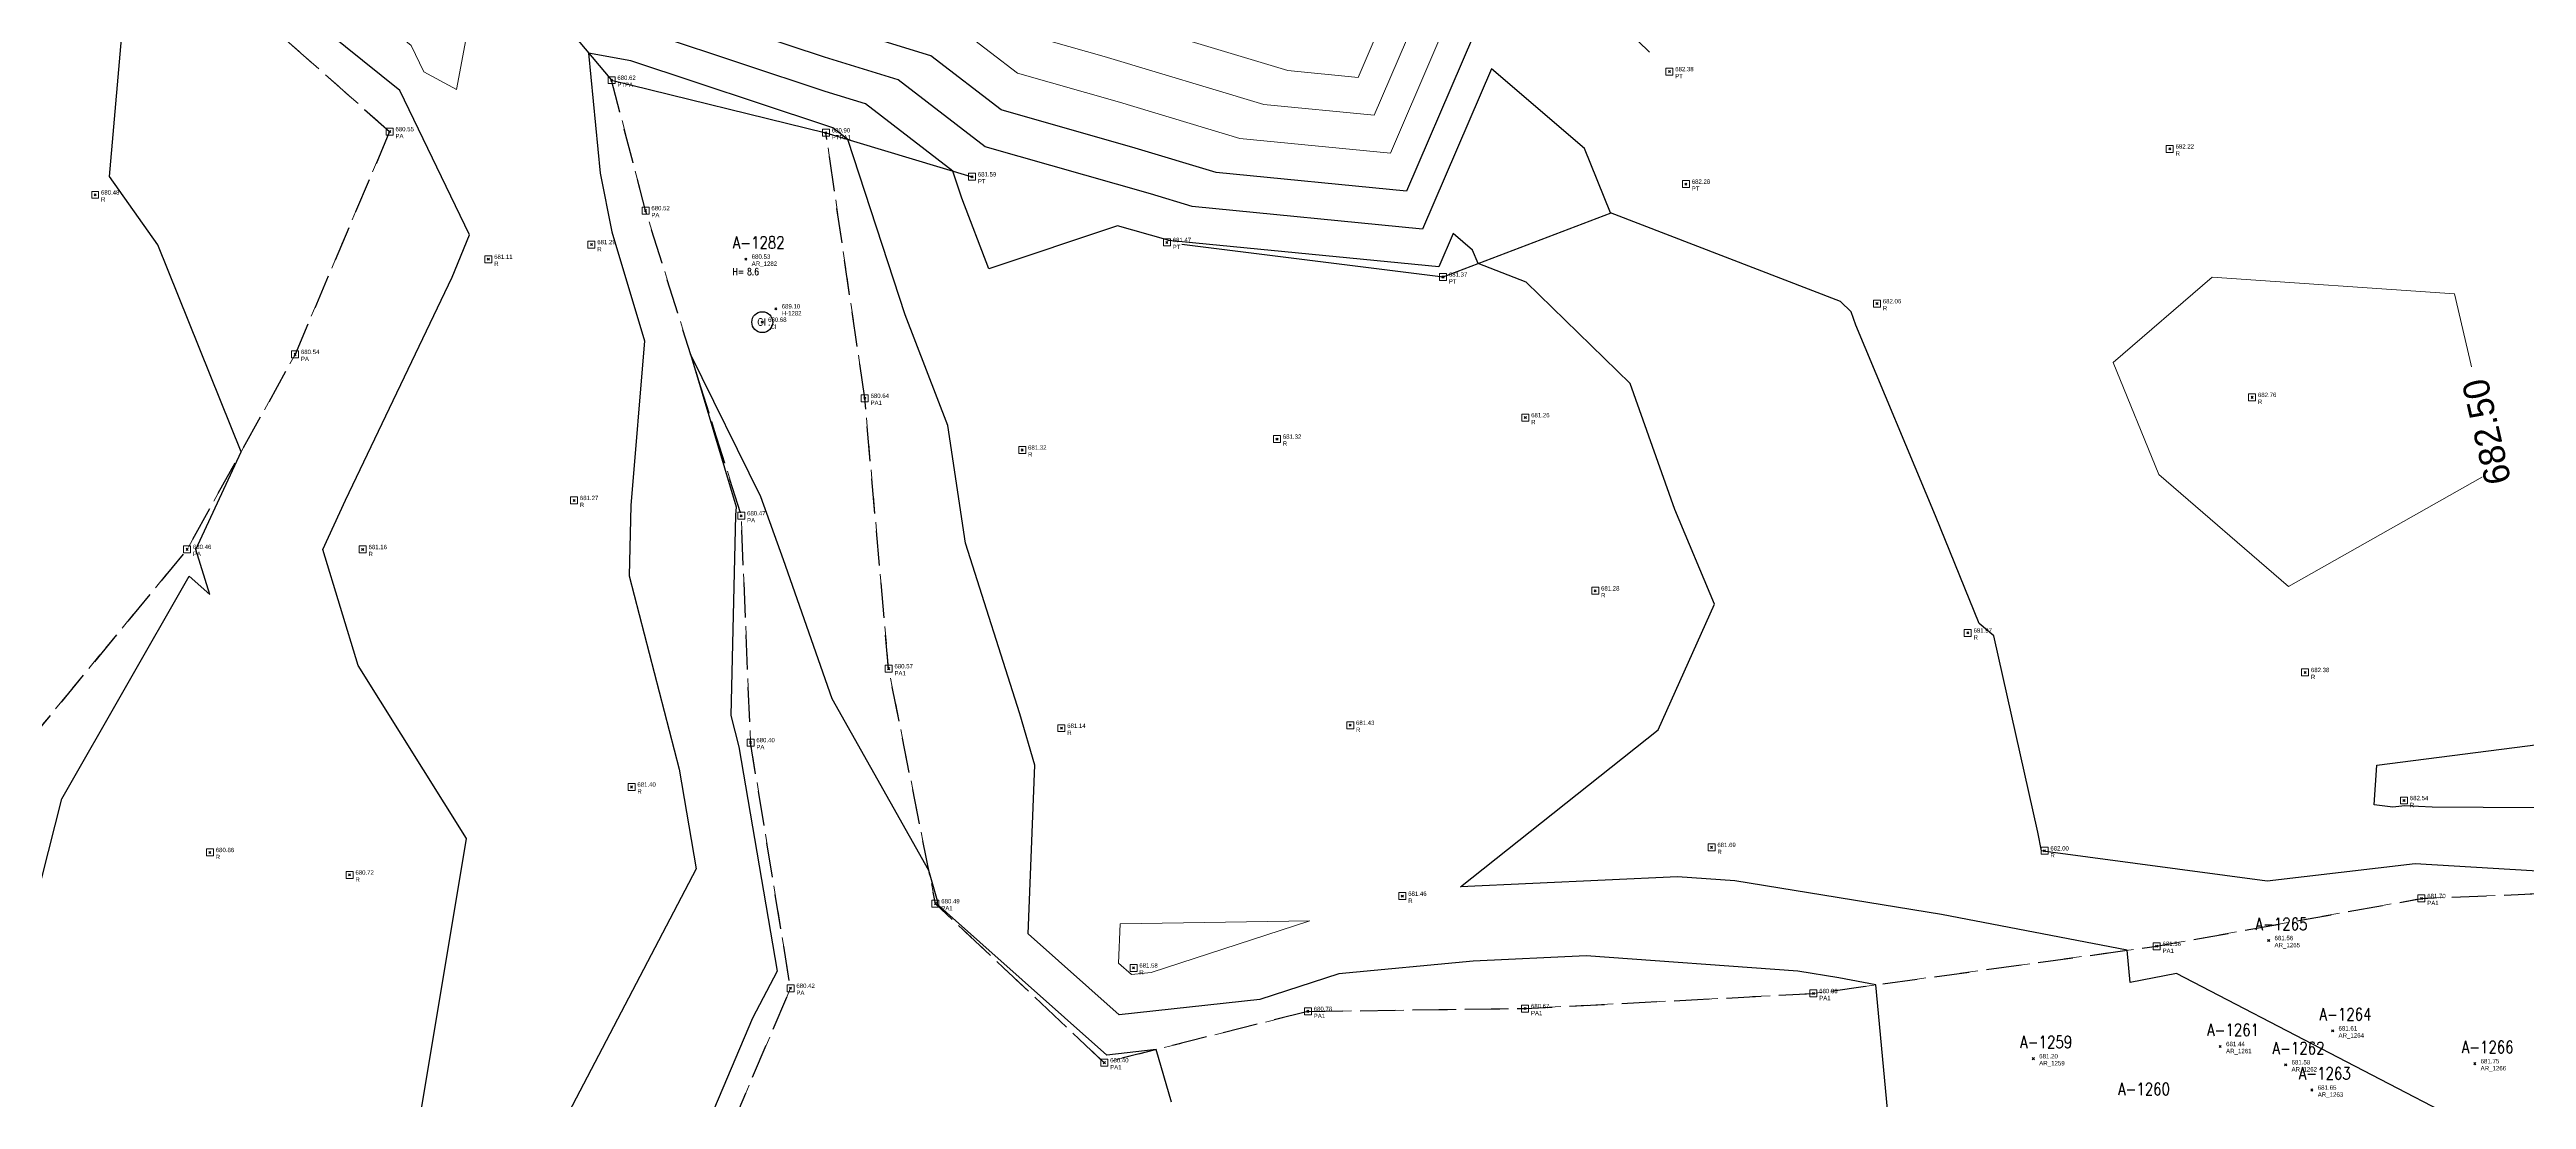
# Model space of a CAD drawing. Extents: x 350769 to 354978, y 6304672 to 6307963.
# Drawn here: x 352610.7 to 352681.7, y 6305811.5 to 6305841.6 of the extents above; entities that cross this region are included whole.
import ezdxf

# ---------------------------------------------------------------- set-up
doc = ezdxf.new("R2010")
doc.units = 0
doc.header["$PDMODE"] = 35
doc.header["$PDSIZE"] = 0.03
for name, pattern in [('CONTINUOS', [0]), ('DASHED', [19.05, 12.7, -6.35]), ('HIDDENX2', [0.75, 0.5, -0.25])]:
    doc.linetypes.add(name, pattern=pattern)
doc.layers.get('Defpoints').update_dxf_attribs({"linetype": 'CONTINUOUS'})
for name, color, linetype in [('02_Geo ext_Acotamiento', 7, 'CONTINUOUS'), ('02_Geo ext_Geometria', 2, 'CONTINUOUS'), ('1-ACOPIO', 252, 'HIDDENX2'), ('1-ARBOL H1', 7, 'CONTINUOUS'), ('1-ARBOL H2', 1, 'CONTINUOUS'), ('1-ARBOL H3', 241, 'CONTINUOUS'), ('1-ARBOL NOMBRE', 3, 'CONTINUOUS'), ('1-ARBOL PTO', 7, 'CONTINUOUS'), ('3-TALUD', 252, 'DASHED'), ('C-TINN', 5, 'CONTINUOUS'), ('C-TOPO-MAJR', 9, 'CONTINUOUS'), ('C-TOPO-MINR', 8, 'CONTINUOUS'), ('V-NODE-TEXT DIC 2012', 31, 'CONTINUOUS'), ('Z-CI', 253, 'CONTINUOUS')]:
    doc.layers.add(name, color=color, linetype=linetype)
doc.layers.add('0_ASD_TOPOGRAFIA_ELEMENTOS', color=9, linetype='CONTINUOS', lineweight=5, true_color=0xbdbdbd)
doc.styles.add('ROMANS', font='romans.shx', dxfattribs={"width": 0.65})
doc.dimstyles.new('Principal', dxfattribs={"dimscale": 0, "dimtxt": 2, "dimasz": 2, "dimexe": 1, "dimexo": 1, "dimtad": 1, "dimrnd": 0.05, "dimzin": 1, "dimtxsty": 'ROMANS', "dimcen": 2.5, "dimclrt": 2, "dimaunit": 2, "dimadec": 0, "dimazin": 0, "dimtfac": 1, "dimtmove": 0, "dimatfit": 3, "dimfxl": 1, "dimfxlon": 1, "dimarcsym": 0})

# ---------------------------------------------------------------- blocks, each defined once
blk = doc.blocks.new('CI')
at = {"layer": 'Z-CI'}
blk.add_circle((0, 0), 1.2, dxfattribs=at)
at = {"layer": 'Z-CI', "style": 'ROMANS'}
blk.add_text('CI', height=0.8, rotation=360, dxfattribs=at).set_placement((-0.58, -0.4))
blk = doc.blocks.new('*D990')
at = {"layer": '02_Geo ext_Geometria', "color": 0, "lineweight": -2, "transparency": 16777216}
blk.add_line((352576.022, 6306008.91), (352574.44, 6306014.447), dxfattribs=at)
at = {"layer": '02_Geo ext_Geometria', "color": 0, "transparency": 16777216}
blk.add_solid([(352574.6, 6306014.493), (352574.28, 6306014.401), (352574.165, 6306015.409)], dxfattribs=at)
at = {"layer": 'Defpoints', "color": 0, "transparency": 16777216}
for p in [(352574.165, 6306015.409), (352689.665, 6305611.165)]:
    blk.add_point(p, dxfattribs=at)
at = {"layer": '02_Geo ext_Geometria', "color": 2, "transparency": 16777216, "insert": (352576.282, 6306011.306), "char_height": 1, "attachment_point": 5, "rotation": 285.94554, "style": 'ROMANS'}
blk.add_mtext('R420,40', dxfattribs=at)
blk = doc.blocks.new('*D1163')
at = {"layer": '02_Geo ext_Acotamiento', "color": 0, "lineweight": -2, "transparency": 16777216}
blk.add_line((352570.503, 6306007.292), (352568.844, 6306012.806), dxfattribs=at)
at = {"layer": '02_Geo ext_Acotamiento', "color": 0, "transparency": 16777216}
blk.add_solid([(352569.004, 6306012.854), (352568.685, 6306012.758), (352568.556, 6306013.764)], dxfattribs=at)
at = {"layer": 'Defpoints', "color": 0, "transparency": 16777216}
for p in [(352568.556, 6306013.764), (352689.665, 6305611.165)]:
    blk.add_point(p, dxfattribs=at)
at = {"layer": '02_Geo ext_Acotamiento', "color": 2, "transparency": 16777216, "insert": (352570.729, 6306009.69), "char_height": 1, "attachment_point": 5, "rotation": 286.7422, "style": 'ROMANS'}
blk.add_mtext('R420,40', dxfattribs=at)
blk = doc.blocks.new('*D1284')
at = {"layer": '02_Geo ext_Acotamiento', "color": 0, "lineweight": -2, "transparency": 16777216}
blk.add_line((352572.304, 6306010.521), (352570.703, 6306016.052), dxfattribs=at)
at = {"layer": '02_Geo ext_Acotamiento', "color": 0, "transparency": 16777216}
blk.add_solid([(352570.863, 6306016.098), (352570.543, 6306016.005), (352570.425, 6306017.012)], dxfattribs=at)
at = {"layer": 'Defpoints', "color": 0, "transparency": 16777216}
for p in [(352570.425, 6306017.012), (352668.732, 6305677.436)]:
    blk.add_point(p, dxfattribs=at)
at = {"layer": '02_Geo ext_Acotamiento', "color": 2, "transparency": 16777216, "insert": (352572.556, 6306012.917), "char_height": 1, "attachment_point": 5, "rotation": 286.1456, "style": 'ROMANS'}
blk.add_mtext('R353,50', dxfattribs=at)
blk = doc.blocks.new('*D1285')
at = {"layer": '02_Geo ext_Acotamiento', "color": 0, "lineweight": -2, "transparency": 16777216}
blk.add_line((352571.708, 6306017.61), (352570.121, 6306023.145), dxfattribs=at)
at = {"layer": '02_Geo ext_Acotamiento', "color": 0, "transparency": 16777216}
blk.add_solid([(352570.282, 6306023.191), (352569.961, 6306023.099), (352569.846, 6306024.106)], dxfattribs=at)
at = {"layer": 'Defpoints', "color": 0, "transparency": 16777216}
for p in [(352569.846, 6306024.106), (352673.986, 6305660.762)]:
    blk.add_point(p, dxfattribs=at)
at = {"layer": '02_Geo ext_Acotamiento', "color": 2, "transparency": 16777216, "insert": (352571.966, 6306020.005), "char_height": 1, "attachment_point": 5, "rotation": 285.99318, "style": 'ROMANS'}
blk.add_mtext('R377,95', dxfattribs=at)
blk = doc.blocks.new('TOPOGRAFIA')
at = {"layer": '1-ACOPIO', "color": 9, "lineweight": 0, "true_color": 0xbdbdbd, "flags": 128}
for points in [[(390646.8, 6302814.043), (390653.024, 6302814.125), (390661.283, 6302814.556), (390671.119, 6302815.911), (390678.704, 6302817.28), (390688.118, 6302817.667), (390697.609, 6302818.661), (390705.919, 6302820.96), (390713.359, 6302822.501), (390721.44, 6302820.57), (390728.662, 6302824.421), (390729.929, 6302829.771), (390728.651, 6302837.187), (390726.657, 6302845.27), (390726.075, 6302852.546), (390724.525, 6302859.662), (390722.539, 6302867.959), (390722.836, 6302875.609), (390723.234, 6302884.428), (390720.56, 6302888.512), (390715.82, 6302889.033), (390708.794, 6302885.607), (390700.639, 6302881.948), (390694.248, 6302875.532), (390686.179, 6302872.353), (390679.88, 6302868.652)], [(390614.978, 6302859.537), (390612.249, 6302856.264), (390610.936, 6302850.853), (390616.324, 6302842.945), (390620.49, 6302839.263)], [(390586.995, 6302782.835), (390589.793, 6302780.703), (390598.136, 6302784.676), (390605.132, 6302787.554), (390612.07, 6302790.73), (390617.843, 6302792.792), (390627.074, 6302800.215), (390628.934, 6302807.565), (390631.977, 6302814.706), (390630.83, 6302821.749), (390630.565, 6302828.251), (390627.822, 6302836.998), (390626.847, 6302840.736)], [(390620.49, 6302839.263), (390617.781, 6302832.876), (390614.687, 6302827.287), (390609.322, 6302820.781), (390602.474, 6302816.482), (390596.75, 6302812.29), (390591.004, 6302810.483), (390588.47, 6302805.574), (390588.677, 6302797.756), (390587.208, 6302789.238), (390586.995, 6302782.835)], [(390634.102, 6302831.619), (390632.99, 6302839.228)], [(390646.8, 6302814.043), (390640.966, 6302812.572), (390636.128, 6302817.13), (390634.787, 6302823.866), (390634.102, 6302831.619)]]:
    blk.add_lwpolyline(points, dxfattribs=at)
at = {"layer": '1-ARBOL H1', "color": 9, "lineweight": 0, "true_color": 0xbdbdbd}
blk.add_point((390630.695, 6302835.608), dxfattribs=at)
at = {"layer": '1-ARBOL PTO', "color": 9, "lineweight": 0, "true_color": 0xbdbdbd}
for p in [(390630.695, 6302835.608), (390674.327, 6302816.075), (390676.161, 6302813.486), (390667.585, 6302812.688), (390672.94, 6302813.038), (390674.815, 6302812.514), (390680.232, 6302812.545), (390675.566, 6302811.789)]:
    blk.add_point(p, dxfattribs=at)
at = {"layer": '3-TALUD', "color": 9, "lineweight": 0, "true_color": 0xbdbdbd, "flags": 128}
blk.add_lwpolyline([(390625.534, 6302842.289), (390626.847, 6302840.736), (390632.99, 6302839.228), (390637.176, 6302837.967), (390642.76, 6302836.085), (390650.671, 6302835.095), (390657.631, 6302837.756), (390657.157, 6302840.983), (390652.984, 6302845.056), (390649.372, 6302851.684), (390651.4, 6302858.413), (390654.685, 6302860.741), (390657.538, 6302860.949), (390665.889, 6302863.521), (390669.662, 6302867.471)], dxfattribs=at)
at = {"layer": 'C-TINN', "color": 9, "linetype": 'Continuous', "lineweight": 0, "true_color": 0xbdbdbd}
for points, elevation in [([(390626.747, 6302840.636), (390626.747, 6302840.836), (390626.947, 6302840.836), (390626.947, 6302840.636), (390626.747, 6302840.636)], 680.623), ([(390657.057, 6302840.883), (390657.057, 6302841.083), (390657.257, 6302841.083), (390657.257, 6302840.883), (390657.057, 6302840.883)], 682.379), ([(390620.39, 6302839.163), (390620.39, 6302839.363), (390620.59, 6302839.363), (390620.59, 6302839.163), (390620.39, 6302839.163)], 680.547), ([(390632.89, 6302839.128), (390632.89, 6302839.328), (390633.09, 6302839.328), (390633.09, 6302839.128), (390632.89, 6302839.128)], 680.895), ([(390671.393, 6302838.666), (390671.393, 6302838.866), (390671.593, 6302838.866), (390671.593, 6302838.666), (390671.393, 6302838.666)], 682.223), ([(390637.076, 6302837.867), (390637.076, 6302838.067), (390637.276, 6302838.067), (390637.276, 6302837.867), (390637.076, 6302837.867)], 681.591), ([(390611.953, 6302837.349), (390611.953, 6302837.549), (390612.153, 6302837.549), (390612.153, 6302837.349), (390611.953, 6302837.349)], 680.484), ([(390657.531, 6302837.656), (390657.531, 6302837.856), (390657.731, 6302837.856), (390657.731, 6302837.656), (390657.531, 6302837.656)], 682.284), ([(390627.722, 6302836.898), (390627.722, 6302837.098), (390627.922, 6302837.098), (390627.922, 6302836.898), (390627.722, 6302836.898)], 680.524), ([(390626.172, 6302835.925), (390626.172, 6302836.125), (390626.372, 6302836.125), (390626.372, 6302835.925), (390626.172, 6302835.925)], 681.29), ([(390642.66, 6302835.985), (390642.66, 6302836.185), (390642.86, 6302836.185), (390642.86, 6302835.985), (390642.66, 6302835.985)], 681.469), ([(390623.218, 6302835.503), (390623.218, 6302835.703), (390623.418, 6302835.703), (390623.418, 6302835.503), (390623.218, 6302835.503)], 681.107), ([(390650.571, 6302834.995), (390650.571, 6302835.195), (390650.771, 6302835.195), (390650.771, 6302834.995), (390650.571, 6302834.995)], 681.368), ([(390663.004, 6302834.231), (390663.004, 6302834.431), (390663.204, 6302834.431), (390663.204, 6302834.231), (390663.004, 6302834.231)], 682.058), ([(390617.681, 6302832.776), (390617.681, 6302832.976), (390617.881, 6302832.976), (390617.881, 6302832.776), (390617.681, 6302832.776)], 680.535), ([(390634.002, 6302831.519), (390634.002, 6302831.719), (390634.202, 6302831.719), (390634.202, 6302831.519), (390634.002, 6302831.519)], 680.642), ([(390673.753, 6302831.545), (390673.753, 6302831.745), (390673.953, 6302831.745), (390673.953, 6302831.545), (390673.753, 6302831.545)], 682.76), ([(390652.929, 6302830.964), (390652.929, 6302831.164), (390653.129, 6302831.164), (390653.129, 6302830.964), (390652.929, 6302830.964)], 681.263), ([(390638.515, 6302830.036), (390638.515, 6302830.236), (390638.715, 6302830.236), (390638.715, 6302830.036), (390638.515, 6302830.036)], 681.321), ([(390645.815, 6302830.348), (390645.815, 6302830.548), (390646.015, 6302830.548), (390646.015, 6302830.348), (390645.815, 6302830.348)], 681.321), ([(390625.674, 6302828.59), (390625.674, 6302828.79), (390625.874, 6302828.79), (390625.874, 6302828.59), (390625.674, 6302828.59)], 681.27), ([(390630.465, 6302828.151), (390630.465, 6302828.351), (390630.665, 6302828.351), (390630.665, 6302828.151), (390630.465, 6302828.151)], 680.473), ([(390614.587, 6302827.187), (390614.587, 6302827.387), (390614.787, 6302827.387), (390614.787, 6302827.187), (390614.587, 6302827.187)], 680.465), ([(390619.618, 6302827.184), (390619.618, 6302827.384), (390619.818, 6302827.384), (390619.818, 6302827.184), (390619.618, 6302827.184)], 681.157), ([(390654.932, 6302825.999), (390654.932, 6302826.199), (390655.132, 6302826.199), (390655.132, 6302825.999), (390654.932, 6302825.999)], 681.28), ([(390665.605, 6302824.791), (390665.605, 6302824.991), (390665.805, 6302824.991), (390665.805, 6302824.791), (390665.605, 6302824.791)], 681.968), ([(390634.687, 6302823.766), (390634.687, 6302823.966), (390634.887, 6302823.966), (390634.887, 6302823.766), (390634.687, 6302823.766)], 680.567), ([(390675.272, 6302823.659), (390675.272, 6302823.859), (390675.472, 6302823.859), (390675.472, 6302823.659), (390675.272, 6302823.659)], 682.382), ([(390630.73, 6302821.649), (390630.73, 6302821.849), (390630.93, 6302821.849), (390630.93, 6302821.649), (390630.73, 6302821.649)], 680.403), ([(390639.637, 6302822.061), (390639.637, 6302822.261), (390639.837, 6302822.261), (390639.837, 6302822.061), (390639.637, 6302822.061)], 681.137), ([(390647.911, 6302822.144), (390647.911, 6302822.344), (390648.111, 6302822.344), (390648.111, 6302822.144), (390647.911, 6302822.144)], 681.429), ([(390627.321, 6302820.375), (390627.321, 6302820.575), (390627.521, 6302820.575), (390627.521, 6302820.375), (390627.321, 6302820.375)], 681.4), ([(390678.105, 6302819.988), (390678.105, 6302820.188), (390678.305, 6302820.188), (390678.305, 6302819.988), (390678.105, 6302819.988)], 682.545), ([(390658.265, 6302818.644), (390658.265, 6302818.844), (390658.465, 6302818.844), (390658.465, 6302818.644), (390658.265, 6302818.644)], 681.686), ([(390615.241, 6302818.499), (390615.241, 6302818.699), (390615.441, 6302818.699), (390615.441, 6302818.499), (390615.241, 6302818.499)], 680.86), ([(390667.807, 6302818.546), (390667.807, 6302818.746), (390668.007, 6302818.746), (390668.007, 6302818.546), (390667.807, 6302818.546)], 682.003), ([(390619.243, 6302817.854), (390619.243, 6302818.054), (390619.443, 6302818.054), (390619.443, 6302817.854), (390619.243, 6302817.854)], 680.717), ([(390649.406, 6302817.246), (390649.406, 6302817.446), (390649.606, 6302817.446), (390649.606, 6302817.246), (390649.406, 6302817.246)], 681.457), ([(390636.028, 6302817.03), (390636.028, 6302817.23), (390636.228, 6302817.23), (390636.228, 6302817.03), (390636.028, 6302817.03)], 680.489), ([(390678.604, 6302817.18), (390678.604, 6302817.38), (390678.804, 6302817.38), (390678.804, 6302817.18), (390678.604, 6302817.18)], 681.7), ([(390671.019, 6302815.811), (390671.019, 6302816.011), (390671.219, 6302816.011), (390671.219, 6302815.811), (390671.019, 6302815.811)], 681.559), ([(390641.703, 6302815.189), (390641.703, 6302815.389), (390641.903, 6302815.389), (390641.903, 6302815.189), (390641.703, 6302815.189)], 681.582), ([(390631.877, 6302814.606), (390631.877, 6302814.806), (390632.077, 6302814.806), (390632.077, 6302814.606), (390631.877, 6302814.606)], 680.417), ([(390661.183, 6302814.456), (390661.183, 6302814.656), (390661.383, 6302814.656), (390661.383, 6302814.456), (390661.183, 6302814.456)], 680.876), ([(390646.7, 6302813.943), (390646.7, 6302814.143), (390646.9, 6302814.143), (390646.9, 6302813.943), (390646.7, 6302813.943)], 680.778), ([(390652.924, 6302814.025), (390652.924, 6302814.225), (390653.124, 6302814.225), (390653.124, 6302814.025), (390652.924, 6302814.025)], 680.666), ([(390640.866, 6302812.472), (390640.866, 6302812.672), (390641.066, 6302812.672), (390641.066, 6302812.472), (390640.866, 6302812.472)], 680.405)]:
    blk.add_lwpolyline(points, dxfattribs=dict(at, elevation=elevation))
for p in [(390657.157, 6302840.983, 682.379), (390626.847, 6302840.736, 680.623), (390620.49, 6302839.263, 680.547), (390632.99, 6302839.228, 680.895), (390671.493, 6302838.766, 682.223), (390612.053, 6302837.449, 680.484), (390637.176, 6302837.967, 681.591), (390657.631, 6302837.756, 682.284), (390627.822, 6302836.998, 680.524), (390626.272, 6302836.025, 681.29), (390642.76, 6302836.085, 681.469), (390623.318, 6302835.603, 681.107), (390650.671, 6302835.095, 681.368), (390663.104, 6302834.331, 682.058), (390617.781, 6302832.876, 680.535), (390634.102, 6302831.619, 680.642), (390673.853, 6302831.645, 682.76), (390653.029, 6302831.064, 681.263), (390645.915, 6302830.448, 681.321), (390638.615, 6302830.136, 681.321), (390625.774, 6302828.69, 681.27), (390630.565, 6302828.251, 680.473), (390614.687, 6302827.287, 680.465), (390619.718, 6302827.284, 681.157), (390655.032, 6302826.099, 681.28), (390665.705, 6302824.891, 681.968), (390634.787, 6302823.866, 680.567), (390675.372, 6302823.759, 682.382), (390630.83, 6302821.749, 680.403), (390639.737, 6302822.161, 681.137), (390648.011, 6302822.244, 681.429), (390627.421, 6302820.475, 681.4), (390678.205, 6302820.088, 682.545), (390615.341, 6302818.599, 680.86), (390658.365, 6302818.744, 681.686), (390667.907, 6302818.646, 682.003), (390619.343, 6302817.954, 680.717), (390636.128, 6302817.13, 680.489), (390649.506, 6302817.346, 681.457), (390678.704, 6302817.28, 681.7), (390641.803, 6302815.289, 681.582), (390671.119, 6302815.911, 681.559), (390631.977, 6302814.706, 680.417), (390646.8, 6302814.043, 680.778), (390653.024, 6302814.125, 680.666), (390661.283, 6302814.556, 680.876), (390640.966, 6302812.572, 680.405)]:
    blk.add_point(p, dxfattribs=at)
at = {"layer": 'C-TOPO-MAJR', "color": 9, "linetype": 'Continuous', "lineweight": -3, "true_color": 0xbdbdbd, "elevation": 682.5}
for points in [[(390687.783, 6302819.841), (390679.009, 6302819.892), (390678.232, 6302819.938), (390677.882, 6302819.897), (390677.35, 6302819.968), (390677.423, 6302821.101), (390682.414, 6302821.742)], [(390652.81, 6302844.983), (390649.626, 6302837.556), (390644.17, 6302838.094), (390641.848, 6302838.79), (390638.015, 6302839.883), (390635.998, 6302841.436), (390632.925, 6302842.375)]]:
    blk.add_lwpolyline(points, dxfattribs=at)
at = {"layer": 'C-TOPO-MAJR', "color": 9, "linetype": 'Continuous', "lineweight": 0, "true_color": 0xbdbdbd, "elevation": 682.5}
blk.add_lwpolyline([(390672.71, 6302835.093), (390669.872, 6302832.64), (390671.178, 6302829.428), (390674.898, 6302826.221), (390680.824, 6302829.579), (390679.656, 6302834.614), (390672.71, 6302835.093)], dxfattribs=at)
at = {"layer": 'C-TOPO-MINR', "color": 9, "linetype": 'Continuous', "lineweight": -3, "true_color": 0xbdbdbd}
for points, elevation in [([(390687.939, 6302817.711), (390678.527, 6302818.277), (390674.288, 6302817.779), (390667.929, 6302818.628), (390667.889, 6302818.635), (390667.817, 6302818.647), (390667.718, 6302819.181), (390666.452, 6302824.804), (390666.034, 6302825.164), (390664.78, 6302828.247), (390662.502, 6302833.717), (390662.369, 6302834.093), (390662.059, 6302834.395), (390655.473, 6302836.931), (390654.726, 6302838.776), (390652.057, 6302841.062), (390650.087, 6302836.469), (390643.486, 6302837.119), (390642.29, 6302837.478), (390637.554, 6302838.829), (390635.061, 6302840.748), (390632.945, 6302841.395), (390628.871, 6302842.746)], 682), ([(390680.951, 6302810.314), (390671.691, 6302815.133), (390670.357, 6302814.87), (390670.269, 6302815.794), (390664.951, 6302816.821), (390659.035, 6302817.782), (390657.391, 6302817.902), (390651.169, 6302817.609), (390656.838, 6302822.114), (390658.445, 6302825.713), (390657.315, 6302828.427), (390656.032, 6302832.038), (390653.049, 6302834.949), (390651.674, 6302835.478), (390651.518, 6302835.864), (390650.96, 6302836.341), (390650.549, 6302835.382), (390642.802, 6302836.145), (390642.733, 6302836.166), (390641.341, 6302836.563), (390637.661, 6302835.328), (390636.881, 6302837.358), (390636.629, 6302838.132), (390634.124, 6302840.06), (390632.965, 6302840.414), (390628.136, 6302842.016)], 681.5), ([(390663.405, 6302811.239), (390663.069, 6302814.802), (390662.012, 6302815.006), (390660.836, 6302815.197), (390654.773, 6302815.637), (390651.539, 6302815.485), (390647.685, 6302815.123), (390645.42, 6302814.387), (390641.389, 6302813.946), (390638.781, 6302816.269), (390638.974, 6302821.097), (390638.547, 6302822.571), (390636.985, 6302827.467), (390636.481, 6302830.837), (390635.262, 6302834.014), (390633.622, 6302839.038), (390633.187, 6302839.372), (390632.986, 6302839.434), (390627.401, 6302841.286), (390626.19, 6302841.514), (390626.522, 6302838.073), (390626.859, 6302836.393), (390627.796, 6302833.266), (390627.397, 6302828.541), (390627.349, 6302826.528), (390628.789, 6302820.986), (390629.275, 6302818.127), (390624.322, 6302808.669)], 681), ([(390621.336, 6302810.851), (390622.69, 6302818.999), (390619.584, 6302823.955), (390618.577, 6302827.285), (390619.229, 6302828.695), (390622.282, 6302835.093), (390622.778, 6302836.302), (390620.782, 6302840.437), (390618.16, 6302842.55)], 681), ([(390642.889, 6302811.44), (390642.452, 6302812.947), (390641.034, 6302812.791), (390636.185, 6302817.111), (390636.189, 6302817.215), (390635.939, 6302818.08), (390633.17, 6302823.001), (390631.778, 6302826.991), (390631.13, 6302828.789), (390629.113, 6302832.882), (390630.423, 6302828.508), (390630.403, 6302828.266), (390630.264, 6302822.526), (390630.498, 6302821.625), (390631.592, 6302815.193), (390630.887, 6302813.847), (390628.206, 6302807.517)], 680.5), ([(390609.172, 6302812.55), (390611.101, 6302820.136), (390614.745, 6302826.517), (390615.334, 6302825.991), (390614.941, 6302827.287), (390616.234, 6302830.081), (390613.85, 6302836.014), (390612.462, 6302837.976), (390613.288, 6302847.401)], 680.5)]:
    blk.add_lwpolyline(points, dxfattribs=dict(at, elevation=elevation))
at = {"layer": 'C-TOPO-MINR', "color": 9, "linetype": 'Continuous', "lineweight": 0, "true_color": 0xbdbdbd}
for points, elevation in [([(390636.936, 6302842.124), (390638.477, 6302840.938), (390641.405, 6302840.102), (390644.854, 6302839.068), (390649.164, 6302838.643), (390651.68, 6302844.51)], 683), ([(390638.938, 6302841.992), (390640.963, 6302841.414), (390645.538, 6302840.042), (390648.702, 6302839.73), (390650.549, 6302844.038)], 683.5), ([(390640.521, 6302842.726), (390646.222, 6302841.016), (390648.241, 6302840.817), (390649.419, 6302843.565)], 684), ([(390621.105, 6302841.732), (390621.469, 6302840.978), (390622.402, 6302840.469), (390622.702, 6302842.043), (390621.686, 6302845.15), (390618.389, 6302845.517), (390620.791, 6302841.985), (390621.105, 6302841.732)], 681.5), ([(390641.745, 6302815.1), (390642.313, 6302815.162), (390646.856, 6302816.638), (390641.422, 6302816.555), (390641.377, 6302815.427), (390641.745, 6302815.1)], 681.5)]:
    blk.add_lwpolyline(points, dxfattribs=dict(at, elevation=elevation))
at = {"layer": 'V-NODE-TEXT DIC 2012', "color": 9, "lineweight": 0, "true_color": 0xbdbdbd}
for p in [(390657.157, 6302840.983), (390626.847, 6302840.736), (390620.49, 6302839.263), (390632.99, 6302839.228), (390671.493, 6302838.766), (390612.053, 6302837.449), (390637.176, 6302837.967), (390657.631, 6302837.756), (390627.822, 6302836.998), (390626.272, 6302836.025), (390642.76, 6302836.085), (390623.318, 6302835.603), (390630.695, 6302835.608), (390650.671, 6302835.095), (390631.167, 6302833.8), (390631.558, 6302834.184), (390663.104, 6302834.331), (390617.781, 6302832.876), (390634.102, 6302831.619), (390673.853, 6302831.645), (390653.029, 6302831.064), (390645.915, 6302830.448), (390638.615, 6302830.136), (390625.774, 6302828.69), (390630.565, 6302828.251), (390614.687, 6302827.287), (390619.718, 6302827.284), (390655.032, 6302826.099), (390665.705, 6302824.891), (390634.787, 6302823.866), (390675.372, 6302823.759), (390630.83, 6302821.749), (390639.737, 6302822.161), (390648.011, 6302822.244), (390627.421, 6302820.475), (390678.205, 6302820.088), (390615.341, 6302818.599), (390658.365, 6302818.744), (390667.907, 6302818.646), (390619.343, 6302817.954), (390636.128, 6302817.13), (390649.506, 6302817.346), (390678.704, 6302817.28), (390674.327, 6302816.075), (390641.803, 6302815.289), (390671.119, 6302815.911), (390631.977, 6302814.706), (390646.8, 6302814.043), (390653.024, 6302814.125), (390661.283, 6302814.556), (390676.161, 6302813.486), (390640.966, 6302812.572), (390667.585, 6302812.688), (390672.94, 6302813.038), (390674.815, 6302812.514), (390680.232, 6302812.545), (390675.566, 6302811.789)]:
    blk.add_point(p, dxfattribs=at)
at = {"layer": 'Z-CI', "color": 9, "lineweight": 0, "true_color": 0xbdbdbd, "xscale": 0.25, "yscale": 0.25, "zscale": 0.25}
blk.add_blockref('CI', (390631.167, 6302833.8), dxfattribs=at)
at = {"layer": '1-ARBOL H2', "color": 9, "lineweight": 0, "true_color": 0xbdbdbd, "style": 'ROMANS', "width": 0.8}
blk.add_text('H=', height=0.2, dxfattribs=at).set_placement((390630.318, 6302835.146))
at = {"layer": '1-ARBOL H3', "color": 9, "lineweight": 0, "true_color": 0xbdbdbd, "style": 'ROMANS', "width": 0.8}
blk.add_text('8.6', height=0.2, dxfattribs=at).set_placement((390630.731, 6302835.146))
at = {"layer": '1-ARBOL NOMBRE', "color": 9, "lineweight": 0, "true_color": 0xbdbdbd, "style": 'ROMANS', "width": 0.8}
for s, p in [('A-1282', (390630.318, 6302835.908)), ('A-1265', (390673.95, 6302816.375)), ('A-1264', (390675.784, 6302813.786)), ('A-1259', (390667.208, 6302812.988)), ('A-1261', (390672.563, 6302813.338)), ('A-1262', (390674.438, 6302812.814)), ('A-1266', (390679.855, 6302812.845)), ('A-1263', (390675.189, 6302812.089)), ('A-1260', (390670.011, 6302811.641))]:
    blk.add_text(s, height=0.35, dxfattribs=at).set_placement(p)
at = {"layer": 'V-NODE-TEXT DIC 2012', "color": 9, "lineweight": 0, "true_color": 0xbdbdbd}
for s, height, p in [('680.62', 0.125, (390627.014, 6302840.744)), ('682.38', 0.125, (390657.324, 6302840.991)), ('PT', 0.125, (390657.324, 6302840.791)), ('PTPA', 0.125, (390627.014, 6302840.544)), ('680.55', 0.125, (390620.657, 6302839.271)), ('PA', 0.125, (390620.657, 6302839.071)), ('680.90', 0.125, (390633.157, 6302839.236)), ('PTPA1', 0.125, (390633.157, 6302839.036)), ('682.22', 0.125, (390671.66, 6302838.774)), ('R', 0.125, (390671.66, 6302838.574)), ('681.59', 0.125, (390637.343, 6302837.975)), ('680.48', 0.125, (390612.22, 6302837.457)), ('R', 0.125, (390612.22, 6302837.257)), ('PT', 0.125, (390637.343, 6302837.775)), ('682.28', 0.125, (390657.798, 6302837.764)), ('PT', 0.125, (390657.798, 6302837.564)), ('680.52', 0.125, (390627.989, 6302837.006)), ('PA', 0.125, (390627.989, 6302836.806)), ('681.29', 0.125, (390626.439, 6302836.033)), ('R', 0.125, (390626.439, 6302835.833)), ('681.47', 0.125, (390642.927, 6302836.093)), ('PT', 0.125, (390642.927, 6302835.893)), ('681.11', 0.125, (390623.485, 6302835.611)), ('R', 0.125, (390623.485, 6302835.411)), ('AR_1282', 0.127, (390630.862, 6302835.413)), ('680.53', 0.127, (390630.862, 6302835.615)), ('681.37', 0.125, (390650.838, 6302835.103)), ('PT', 0.125, (390650.838, 6302834.903)), ('682.06', 0.125, (390663.271, 6302834.339)), ('680.68', 0.125, (390631.334, 6302833.808)), ('°CI', 0.125, (390631.334, 6302833.608)), ('689.10', 0.125, (390631.725, 6302834.192)), ('H-1282', 0.125, (390631.725, 6302833.992)), ('R', 0.125, (390663.271, 6302834.139)), ('680.54', 0.125, (390617.948, 6302832.884)), ('PA', 0.125, (390617.948, 6302832.684)), ('680.64', 0.125, (390634.269, 6302831.627)), ('682.76', 0.125, (390674.02, 6302831.653)), ('PA1', 0.125, (390634.269, 6302831.427)), ('681.26', 0.125, (390653.196, 6302831.072)), ('R', 0.125, (390653.196, 6302830.872)), ('R', 0.125, (390674.02, 6302831.453)), ('681.32', 0.125, (390638.782, 6302830.144)), ('681.32', 0.125, (390646.082, 6302830.456)), ('R', 0.125, (390646.082, 6302830.256)), ('R', 0.125, (390638.782, 6302829.944)), ('681.27', 0.125, (390625.941, 6302828.698)), ('R', 0.125, (390625.941, 6302828.498)), ('680.47', 0.125, (390630.732, 6302828.259)), ('PA', 0.125, (390630.732, 6302828.059)), ('680.46', 0.125, (390614.854, 6302827.295)), ('681.16', 0.125, (390619.885, 6302827.292)), ('PA', 0.125, (390614.854, 6302827.095)), ('R', 0.125, (390619.885, 6302827.092)), ('681.28', 0.125, (390655.199, 6302826.107)), ('R', 0.125, (390655.199, 6302825.907)), ('681.97', 0.125, (390665.872, 6302824.899)), ('R', 0.125, (390665.872, 6302824.699)), ('680.57', 0.125, (390634.954, 6302823.874)), ('PA1', 0.125, (390634.954, 6302823.674)), ('682.38', 0.125, (390675.539, 6302823.767)), ('R', 0.125, (390675.539, 6302823.567)), ('681.43', 0.125, (390648.178, 6302822.252)), ('680.40', 0.125, (390630.997, 6302821.757)), ('PA', 0.125, (390630.997, 6302821.557)), ('681.14', 0.125, (390639.904, 6302822.169)), ('R', 0.125, (390639.904, 6302821.969)), ('R', 0.125, (390648.178, 6302822.052)), ('681.40', 0.125, (390627.588, 6302820.483)), ('R', 0.125, (390627.588, 6302820.283)), ('682.54', 0.125, (390678.372, 6302820.096)), ('R', 0.125, (390678.372, 6302819.896)), ('681.69', 0.125, (390658.532, 6302818.752)), ('680.86', 0.125, (390615.508, 6302818.607)), ('R', 0.125, (390615.508, 6302818.407)), ('R', 0.125, (390658.532, 6302818.552)), ('682.00', 0.125, (390668.074, 6302818.654)), ('R', 0.125, (390668.074, 6302818.454)), ('680.72', 0.125, (390619.51, 6302817.962)), ('R', 0.125, (390619.51, 6302817.762)), ('681.46', 0.125, (390649.673, 6302817.354)), ('681.70', 0.125, (390678.871, 6302817.288)), ('680.49', 0.125, (390636.295, 6302817.138)), ('PA1', 0.125, (390636.295, 6302816.938)), ('R', 0.125, (390649.673, 6302817.154)), ('PA1', 0.125, (390678.871, 6302817.088)), ('681.56', 0.125, (390671.286, 6302815.919)), ('AR_1265', 0.127, (390674.494, 6302815.88)), ('681.56', 0.127, (390674.494, 6302816.082)), ('681.58', 0.125, (390641.97, 6302815.297)), ('PA1', 0.125, (390671.286, 6302815.719)), ('680.42', 0.125, (390632.144, 6302814.714)), ('PA', 0.125, (390632.144, 6302814.514)), ('R', 0.125, (390641.97, 6302815.097)), ('680.88', 0.125, (390661.45, 6302814.564)), ('680.78', 0.125, (390646.967, 6302814.051)), ('PA1', 0.125, (390646.967, 6302813.851)), ('680.67', 0.125, (390653.191, 6302814.133)), ('PA1', 0.125, (390653.191, 6302813.933)), ('PA1', 0.125, (390661.45, 6302814.364)), ('681.44', 0.127, (390673.107, 6302813.045)), ('AR_1264', 0.127, (390676.328, 6302813.291)), ('681.61', 0.127, (390676.328, 6302813.493)), ('680.40', 0.125, (390641.133, 6302812.58)), ('PA1', 0.125, (390641.133, 6302812.38)), ('AR_1259', 0.127, (390667.752, 6302812.493)), ('681.20', 0.127, (390667.752, 6302812.695)), ('AR_1261', 0.127, (390673.107, 6302812.843)), ('AR_1262', 0.127, (390674.982, 6302812.319)), ('681.58', 0.127, (390674.982, 6302812.521)), ('AR_1266', 0.127, (390680.399, 6302812.35)), ('681.75', 0.127, (390680.399, 6302812.552)), ('681.65', 0.127, (390675.733, 6302811.796)), ('AR_1263', 0.127, (390675.733, 6302811.594))]:
    blk.add_text(s, height=height, dxfattribs=at).set_placement(p)
at = {"layer": 'C-TOPO-MAJR', "color": 9, "linetype": 'Continuous', "lineweight": 0, "true_color": 0xbdbdbd, "insert": (390680.574, 6302830.656, 682.5), "char_height": 0.75, "width": 3.75143, "attachment_point": 5, "rotation": 103.05731, "bg_fill": 3, "box_fill_scale": 1.042333, "bg_fill_color": 9, "bg_fill_true_color": 13158600, "bg_fill_transparency": 0}
blk.add_mtext('682.50', dxfattribs=at)

msp = doc.modelspace()

# ---------------------------------------------------------------- linework, layer by layer
at = {"layer": '1-ACOPIO', "ltscale": 2, "flags": 128}
for points in [[(352646.8, 6305814.043), (352653.024, 6305814.125), (352661.283, 6305814.556), (352671.119, 6305815.911), (352678.704, 6305817.28), (352688.118, 6305817.667), (352697.609, 6305818.661), (352705.919, 6305820.96), (352713.359, 6305822.501), (352721.44, 6305820.57), (352728.662, 6305824.421), (352729.929, 6305829.771), (352728.651, 6305837.187), (352726.657, 6305845.27), (352726.075, 6305852.546), (352724.525, 6305859.662), (352722.539, 6305867.959), (352722.836, 6305875.609), (352723.234, 6305884.428), (352720.56, 6305888.512), (352715.82, 6305889.033), (352708.794, 6305885.607), (352700.639, 6305881.948), (352694.248, 6305875.532), (352686.179, 6305872.353), (352679.88, 6305868.652)], [(352614.978, 6305859.537), (352612.249, 6305856.264), (352610.936, 6305850.853), (352616.324, 6305842.945), (352620.49, 6305839.263)], [(352586.995, 6305782.835), (352589.793, 6305780.703), (352598.136, 6305784.676), (352605.132, 6305787.554), (352612.07, 6305790.73), (352617.843, 6305792.792), (352627.074, 6305800.215), (352628.934, 6305807.565), (352631.977, 6305814.706), (352630.83, 6305821.749), (352630.565, 6305828.251), (352627.822, 6305836.998), (352626.847, 6305840.736)], [(352620.49, 6305839.263), (352617.781, 6305832.876), (352614.687, 6305827.287), (352609.322, 6305820.781), (352602.474, 6305816.482), (352596.75, 6305812.29), (352591.004, 6305810.483), (352588.47, 6305805.574), (352588.677, 6305797.756), (352587.208, 6305789.238), (352586.995, 6305782.835)], [(352634.102, 6305831.619), (352632.99, 6305839.228)], [(352646.8, 6305814.043), (352640.966, 6305812.572), (352636.128, 6305817.13), (352634.787, 6305823.866), (352634.102, 6305831.619)]]:
    msp.add_lwpolyline(points, dxfattribs=at)
at = {"layer": '3-TALUD', "flags": 128}
msp.add_lwpolyline([(352625.534, 6305842.289), (352626.847, 6305840.736), (352632.99, 6305839.228), (352637.176, 6305837.967), (352642.76, 6305836.085), (352650.671, 6305835.095), (352657.631, 6305837.756), (352657.157, 6305840.983), (352652.984, 6305845.056), (352649.372, 6305851.684), (352651.4, 6305858.413), (352654.685, 6305860.741), (352657.538, 6305860.949), (352665.889, 6305863.521), (352669.662, 6305867.471)], dxfattribs=at)

# ---------------------------------------------------------------- block references
at = {"layer": 'Z-CI', "xscale": 0.25, "yscale": 0.25, "zscale": 0.25}
msp.add_blockref('CI', (352631.167, 6305833.8), dxfattribs=at)

# ---------------------------------------------------------------- dimensions: what is measured, and where the dimension line sits
at = {"layer": '02_Geo ext_Acotamiento'}
for center, mpoint, override, picture, middle in [((352673.986, 6305660.762), (352569.846, 6306024.106), {"dimscale": 0, "dimfxl": 0.22}, '*D1285', (352571.093, 6306019.755)), ((352668.732, 6305677.436), (352570.425, 6306017.012), {"dimscale": 0, "dimfxl": 0.22}, '*D1284', (352571.684, 6306012.664)), ((352689.665, 6305611.165), (352568.556, 6306013.764), {"dimscale": 0, "dimaunit": 0, "dimfxl": 0.22, "dimarcsym": 1}, '*D1163', (352569.86, 6306009.429))]:
    dim = msp.add_radius_dim(center=center, mpoint=mpoint, dimstyle='Principal', override=override, dxfattribs=at)
    dim.commit()
    dim.dimension.update_dxf_attribs({"geometry": picture, "text_midpoint": middle, "dimtype": 164})
at = {"layer": '02_Geo ext_Geometria'}
dim = msp.add_radius_dim(center=(352689.665, 6305611.165), mpoint=(352574.165, 6306015.409), dimstyle='Principal', override={"dimscale": 0, "dimaunit": 0, "dimfxl": 0.22, "dimarcsym": 1}, dxfattribs=at)
dim.commit()
dim.dimension.update_dxf_attribs({"geometry": '*D990', "text_midpoint": (352575.409, 6306011.056), "dimtype": 164})

# ---------------------------------------------------------------- next in the draw order: block references
at = {"layer": '0_ASD_TOPOGRAFIA_ELEMENTOS', "color": 30, "true_color": 0xf26507}
msp.add_blockref('TOPOGRAFIA', (-38000, 3000), dxfattribs=at)

doc.saveas('drawing.dxf')
